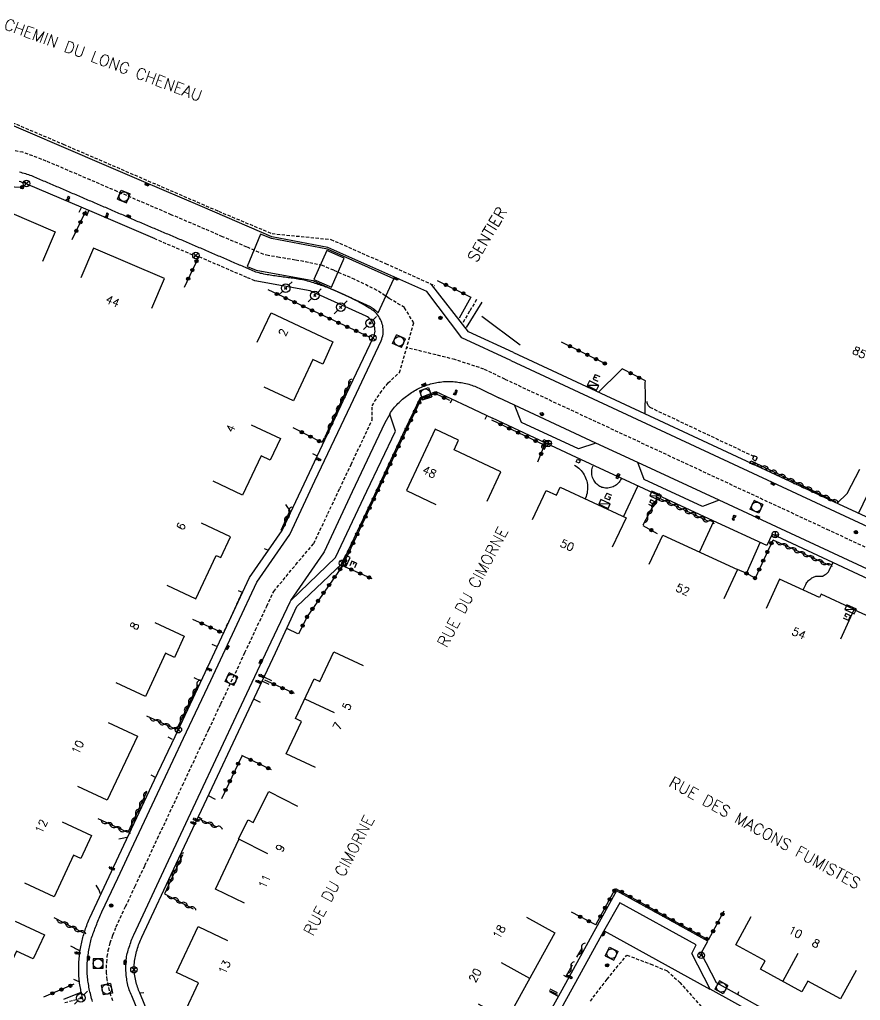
# Model space of a CAD drawing. Header units: millimetres. Extents: x 150015 to 151000, y 151000 to 152000.
# Drawn here: x 150779.8 to 150909.8, y 151450.7 to 151602.4 of the extents above; entities that cross this region are included whole.
import ezdxf
from ezdxf.enums import TextEntityAlignment as Align

# ---------------------------------------------------------------- set-up
doc = ezdxf.new("R2010")
doc.units = ezdxf.units.MM
doc.linetypes.add('DASHED', pattern=[0.75, 0.5, -0.25])
doc.layers.get('0').update_dxf_attribs({"linetype": 'CONTINUOUS'})
for name, color, linetype in [('W0001', 6, 'DASHED'), ('W0006', 2, 'CONTINUOUS'), ('W0008', 7, 'CONTINUOUS'), ('W0014', 7, 'CONTINUOUS'), ('W0016', 2, 'CONTINUOUS'), ('W0017', 7, 'CONTINUOUS'), ('W0020', 2, 'CONTINUOUS'), ('W0060', 7, 'DASHED'), ('W0061', 7, 'CONTINUOUS'), ('W0100', 7, 'CONTINUOUS'), ('W0101', 7, 'CONTINUOUS'), ('W0112', 1, 'DASHED'), ('W0113', 2, 'DASHED'), ('W0310', 3, 'CONTINUOUS'), ('W0312', 3, 'CONTINUOUS'), ('W0322', 7, 'CONTINUOUS'), ('W0400', 7, 'CONTINUOUS'), ('W0420', 7, 'CONTINUOUS'), ('W0425', 7, 'CONTINUOUS'), ('W0430', 7, 'CONTINUOUS'), ('W0432', 7, 'CONTINUOUS'), ('W0438', 7, 'CONTINUOUS'), ('W0469', 7, 'CONTINUOUS'), ('W0473', 7, 'CONTINUOUS'), ('W0856', 7, 'CONTINUOUS'), ('W0989', 7, 'CONTINUOUS'), ('W0991', 7, 'CONTINUOUS'), ('W1102', 7, 'CONTINUOUS'), ('W1336', 3, 'CONTINUOUS'), ('W1338', 7, 'CONTINUOUS')]:
    doc.layers.add(name, color=color, linetype=linetype)
doc.styles.get("Standard").update_dxf_attribs({"font": 'romans.shx', "width": 0.85})

# ---------------------------------------------------------------- blocks, each defined once
blk = doc.blocks.new('T856')
for p, q in [((-0.125, 0), (0.125, 0)), ((0, 0.125), (0, -0.125))]:
    blk.add_line(p, q)
blk.add_ellipse((0, 0), major_axis=(-0.177, 0.177), ratio=1, start_param=3.9269908, end_param=10.2101761)
blk = doc.blocks.new('T432')
at = {"flags": 128}
for points in [[(-0.4, 2.1), (-0.4, 1.3)], [(-0.39, 2.1), (0.41, 2.1)], [(0, 1.7), (0.4, 1.7)], [(0.4, 1.3), (0.4, 1.7)], [(0.8, 0.8), (-0.8, 0.8)], [(-0.8, 0.8), (-0.8, 0)], [(0.8, 0.8), (-0.8, 0)], [(-0.8, 0), (0.8, 0)], [(-0.4, 1.3), (0.4, 1.3)], [(0.8, 0), (0.8, 0.8)]]:
    blk.add_lwpolyline(points, dxfattribs=at)
blk = doc.blocks.new('T469')
at = {"color": 0, "linetype": 'Continuous', "flags": 128}
for points in [[(-0.35, 0.35), (0.35, -0.35)], [(-0.35, -0.35), (0.35, 0.35)]]:
    blk.add_lwpolyline(points, dxfattribs=at)
at = {"color": 0, "linetype": 'Continuous'}
blk.add_circle((0, 0), 0.5, dxfattribs=at)
blk = doc.blocks.new('T425')
for p, q in [((-0.15, 0.6), (0.15, 0.6)), ((-0.15, 0.6), (-0.15, 0.3)), ((-0.15, 0.3), (0.15, 0.3)), ((-0.15, 0.15), (0.15, 0.15)), ((-0.15, -0.15), (-0.15, 0.15)), ((0, 0.45), (0.15, 0.45)), ((0.15, 0.45), (0.15, 0.3)), ((0.15, 0.15), (0.15, -0.15)), ((0.15, -0.15), (-0.15, -0.15))]:
    blk.add_line(p, q)
blk.add_ellipse((0, 0), major_axis=(-0.106, 0.106), ratio=1, start_param=3.926991, end_param=10.210176)
blk = doc.blocks.new('T420')
for p, q in [((0.75, 0.75), (-0.75, 0.75)), ((-0.75, 0.75), (-0.75, -0.75)), ((0.75, 0.75), (0.75, -0.75)), ((0.75, -0.75), (-0.75, -0.75))]:
    blk.add_line(p, q)
blk.add_ellipse((0, 0), major_axis=(-0.53, 0.53), ratio=1, start_param=3.926991, end_param=10.210176)
blk = doc.blocks.new('T400')
for p, q in [((-0.15, 0.3), (0.15, 0.3)), ((-0.15, -0.25), (-0.15, 0.3)), ((-0.15, 0.15), (0.15, 0.15)), ((-0.15, 0), (0.15, 0)), ((0.15, 0.3), (0.15, -0.25)), ((-0.15, -0.15), (0.15, -0.15)), ((-0.15, -0.25), (-0.15, -0.3)), ((-0.15, -0.3), (0.15, -0.3)), ((0.15, -0.3), (0.15, -0.25))]:
    blk.add_line(p, q)
blk = doc.blocks.new('T438')
for p, q in [((-0.4, 0.2), (0.4, 0.2)), ((-0.4, -0.2), (-0.4, 0.2)), ((0.15, 1.1), (-0.3, 1.1)), ((-0.3, 1.1), (-0.3, 0.5)), ((-0.3, 0.5), (0.15, 0.5)), ((0.3, 0.65), (0.3, 0.95)), ((0.4, 0.2), (0.4, -0.2))]:
    blk.add_line(p, q)
at = {"flags": 128}
for points in [[(-0.4, -0.2), (0.4, 0.2)], [(0.4, -0.2), (-0.4, -0.2)]]:
    blk.add_lwpolyline(points, dxfattribs=at)
for centre, major_axis, start_param, end_param in [((0.15, 0.95), (0.106, -0.106), 0.785398, 2.356194), ((0.15, 0.65), (0.106, 0.106), 3.926991, 5.497787)]:
    blk.add_ellipse(centre, major_axis=major_axis, ratio=1, start_param=start_param, end_param=end_param)
blk = doc.blocks.new('T430')
at = {"flags": 128}
for points in [[(-0.4, 2.1), (0.4, 2.1)], [(-0.4, 2.1), (-0.4, 1.3)], [(-0.4, 1.7), (0, 1.7)], [(0.8, 0.8), (-0.8, 0.8)], [(-0.8, 0.8), (-0.8, 0)], [(0.8, 0.8), (-0.8, 0)], [(-0.8, 0), (0.8, 0)], [(-0.4, 1.3), (0.4, 1.3)], [(0.8, 0), (0.8, 0.8)]]:
    blk.add_lwpolyline(points, dxfattribs=at)
blk = doc.blocks.new('t310o')
at = {"color": 0, "linetype": 'Continuous'}
for centre, start, end in [((-0.5, 0.38), 216.8699, 323.1304), ((0.5, -0.37), 36.8699, 143.1303)]:
    blk.add_arc(centre, 0.625, start, end, dxfattribs=at)
blk = doc.blocks.new('t322o')
at = {"color": 0, "linetype": 'Continuous'}
for radius in [0.25, 0.15]:
    blk.add_circle((0, 0), radius, dxfattribs=at)
blk = doc.blocks.new('T473')
for p, q in [((-0.166667, 0.166667), (0.166667, -0.166667)), ((-0.166667, -0.166667), (0.166667, 0.166667)), ((0.500001, 0.500001), (1.000002, 1.000002)), ((-1.000002, -1.000002), (-0.500001, -0.500001))]:
    blk.add_line(p, q)
blk.add_ellipse((0, 0), major_axis=(0.471405, 0.471405), ratio=1, start_param=5.4977871438, end_param=11.780972451)

msp = doc.modelspace()

# ---------------------------------------------------------------- linework, layer by layer
at = {"layer": 'W0001'}
for points in [[(150794.19, 151450.65), (150793.88, 151451.46), (150793.66, 151452.22), (150793.49, 151452.96), (150793.33, 151453.88), (150793.23, 151454.91), (150793.21, 151455.7), (150793.24, 151456.58), (150793.32, 151457.47), (150793.49, 151458.42), (150793.79, 151459.59), (150794.21, 151460.8), (150794.71, 151462.07), (150795.33, 151463.43), (150796.17, 151465.24), (150797.63, 151468.35), (150799.15, 151471.58), (150801.1, 151475.73), (150803.01, 151479.81), (150804.99, 151484.02), (150806.92, 151488.14), (150809.05, 151492.66), (150810.9, 151496.58), (150812.81, 151500.65), (150814.61, 151504.49), (150816.25, 151508), (150817.98, 151511.68), (150819.07, 151513.97), (150822.47, 151518.1), (150825.25, 151521.36), (150827.43, 151525.99), (150829.26, 151529.86), (150831.02, 151533.58), (150832.92, 151537.61), (150834.28, 151540.48), (150834.26, 151542.68), (150835.52, 151544.65), (150836.73, 151546.2), (150838.51, 151547.83), (150840.72, 151555.49), (150839.29, 151557.87), (150836.92, 151559.28), (150835.03, 151560.53), (150831.62, 151562.2), (150828.34, 151563.63), (150826.58, 151564.35), (150824.44, 151564.85), (150822.39, 151565.22), (150819.94, 151565.61), (150818.22, 151565.92), (150817.51, 151566.1), (150814.91, 151567.22), (150811.16, 151568.83), (150807.03, 151570.61), (150803.23, 151572.23), (150799.09, 151574), (150794.88, 151575.81), (150790.72, 151577.6), (150787.27, 151579.08), (150783.9, 151580.53), (150780.29, 151581.88), (150775.79, 151582.71)], [(150854.81, 151546.79), (150851.57, 151548.35), (150847.07, 151549.83), (150839.62, 151551.66)], [(150854.81, 151546.79), (150904.58, 151523.59), (150925.46, 151513.89), (150940.18, 151507.04), (150950.94, 151502.05)], [(150868.02, 151450.59), (150870.59, 151453.96), (150873.65, 151457.7), (150877.34, 151456.32), (150879.88, 151455.27), (150881.83, 151453.49), (150885.11, 151449.8)]]:
    msp.add_lwpolyline(points, dxfattribs=at)
at = {"layer": 'W0006'}
for points in [[(150868.85, 151536.91), (150866.17, 151536), (150866.17, 151536), (150857.36, 151540.09), (150856.28, 151542.8)], [(150837, 151541.37), (150836.25, 151540.05), (150831.21, 151529.38), (150826.86, 151520.09), (150826.77, 151519.92), (150821.68, 151512.55)], [(150887.93, 151528.07), (150885.33, 151527.09), (150876.32, 151531.26), (150875.38, 151533.9)], [(150870.13, 151461.45), (150886.51, 151452.46)]]:
    msp.add_lwpolyline(points, dxfattribs=at)
at = {"layer": 'W0008'}
for points in [[(150855.74, 151549.66), (150848.17, 151553.21), (150842.75, 151560.36), (150827.45, 151567.16), (150818.77, 151568.82), (150808.04, 151573.43), (150798.63, 151577.47), (150792.87, 151579.94), (150774.79, 151587.7), (150764.57, 151592.02), (150764.57, 151592.02)], [(150791.06, 151450.51), (150790.98, 151450.75), (150790.91, 151451), (150790.84, 151451.25), (150790.77, 151451.51), (150790.71, 151451.75), (150790.65, 151452), (150790.6, 151452.25), (150790.55, 151452.5), (150790.5, 151452.75), (150790.45, 151453), (150790.41, 151453.25), (150790.37, 151453.5), (150790.33, 151453.75), (150790.3, 151454), (150790.27, 151454.25), (150790.25, 151454.5), (150790.23, 151454.76), (150790.22, 151455.01), (150790.21, 151455.27), (150790.21, 151455.52), (150790.21, 151455.77), (150790.22, 151456.01), (150790.23, 151456.26), (150790.24, 151456.51), (150790.26, 151456.75), (150790.28, 151457), (150790.3, 151457.24), (150790.33, 151457.49), (150790.36, 151457.73), (150790.4, 151457.98), (150790.43, 151458.22), (150790.47, 151458.47), (150790.52, 151458.71), (150790.56, 151458.95), (150790.61, 151459.19), (150790.66, 151459.44), (150790.72, 151459.68), (150790.78, 151459.92), (150790.84, 151460.16), (150790.91, 151460.39), (150790.99, 151460.63), (150791.07, 151460.86), (150791.15, 151461.09), (150791.24, 151461.32), (150791.33, 151461.55), (150791.42, 151461.78), (150791.51, 151462.01), (150791.6, 151462.24), (150791.69, 151462.47), (150791.78, 151462.71), (150791.88, 151462.95), (150791.98, 151463.2), (150792.08, 151463.44), (150792.18, 151463.68), (150792.28, 151463.92), (150792.39, 151464.15), (150792.49, 151464.39), (150794.94, 151469.63), (150797.42, 151474.92), (150801.9, 151484.43), (150805.11, 151491.24), (150809.33, 151500.2), (150813.39, 151508.88), (150816.43, 151515.37), (150821.54, 151522.79), (150825.44, 151531.06), (150830.96, 151542.78), (150835.66, 151552.71), (150835.76, 151552.96), (150835.85, 151553.22), (150835.91, 151553.47), (150835.96, 151553.74), (150835.99, 151554), (150836, 151554.27), (150835.98, 151554.53), (150835.95, 151554.81), (150835.91, 151555.07), (150835.84, 151555.32), (150835.76, 151555.57), (150835.66, 151555.81), (150835.55, 151556.04), (150835.42, 151556.27), (150835.29, 151556.49), (150835.14, 151556.71), (150834.98, 151556.92), (150834.81, 151557.1), (150834.64, 151557.26), (150834.45, 151557.41), (150834.25, 151557.54), (150834.05, 151557.67), (150833.84, 151557.79), (150833.63, 151557.92), (150833.41, 151558.05), (150833.19, 151558.17), (150832.98, 151558.3), (150832.76, 151558.42), (150832.54, 151558.54), (150832.32, 151558.66), (150832.1, 151558.78), (150831.88, 151558.89), (150831.66, 151559.01), (150831.44, 151559.13), (150831.22, 151559.24), (150831, 151559.35), (150830.78, 151559.46), (150830.55, 151559.57), (150830.33, 151559.68), (150830.1, 151559.78), (150829.88, 151559.89), (150829.65, 151559.99), (150829.42, 151560.09), (150829.2, 151560.19), (150828.97, 151560.29), (150828.74, 151560.39), (150828.51, 151560.49), (150828.28, 151560.58), (150828.05, 151560.68), (150827.82, 151560.77), (150827.59, 151560.86), (150827.36, 151560.95), (150827.12, 151561.04), (150826.89, 151561.12), (150826.66, 151561.21), (150826.42, 151561.29), (150826.19, 151561.37), (150825.95, 151561.45), (150825.71, 151561.53), (150825.47, 151561.61), (150825.24, 151561.69), (150825, 151561.76), (150824.75, 151561.84), (150824.51, 151561.91), (150824.27, 151561.97), (150824.02, 151562.03), (150823.77, 151562.09), (150823.53, 151562.14), (150823.28, 151562.19), (150823.03, 151562.23), (150822.78, 151562.28), (150822.53, 151562.32), (150822.28, 151562.36), (150822.03, 151562.39), (150821.78, 151562.43), (150821.53, 151562.46), (150821.28, 151562.49), (150821.03, 151562.53), (150820.78, 151562.56), (150820.53, 151562.59), (150820.28, 151562.62), (150820.03, 151562.65), (150819.78, 151562.68), (150819.53, 151562.72), (150819.27, 151562.75), (150819.02, 151562.79), (150818.78, 151562.83), (150818.53, 151562.87), (150818.28, 151562.91), (150818.03, 151562.95), (150817.78, 151563), (150817.53, 151563.05), (150817.29, 151563.11), (150817.04, 151563.16), (150816.79, 151563.23), (150816.55, 151563.29), (150816.31, 151563.36), (150816.07, 151563.44), (150815.83, 151563.54), (150815.61, 151563.64), (150815.38, 151563.75), (150815.15, 151563.86), (150814.92, 151563.96), (150814.69, 151564.06), (150814.46, 151564.16), (150814.23, 151564.26), (150814, 151564.35), (150813.77, 151564.45), (150813.54, 151564.55), (150813.31, 151564.65), (150813.07, 151564.75), (150812.84, 151564.85), (150812.61, 151564.95), (150812.38, 151565.05), (150812.15, 151565.15), (150811.92, 151565.25), (150811.69, 151565.35), (150811.46, 151565.45), (150811.23, 151565.55), (150811, 151565.65), (150810.77, 151565.74), (150810.54, 151565.84), (150810.31, 151565.94), (150810.08, 151566.04), (150809.84, 151566.14), (150809.61, 151566.24), (150809.38, 151566.34), (150809.15, 151566.44), (150808.92, 151566.54), (150808.69, 151566.64), (150808.46, 151566.74), (150808.23, 151566.84), (150808, 151566.94), (150807.77, 151567.03), (150807.54, 151567.13), (150807.31, 151567.23), (150807.08, 151567.33), (150806.84, 151567.43), (150806.61, 151567.53), (150806.38, 151567.63), (150806.15, 151567.73), (150805.92, 151567.82), (150805.69, 151567.92), (150805.46, 151568.02), (150805.23, 151568.12), (150805, 151568.22), (150804.77, 151568.32), (150804.54, 151568.41), (150804.31, 151568.51), (150804.08, 151568.61), (150803.85, 151568.71), (150803.62, 151568.8), (150803.39, 151568.9), (150803.16, 151569), (150802.93, 151569.1), (150802.7, 151569.2), (150802.47, 151569.29), (150802.24, 151569.39), (150802.01, 151569.49), (150801.78, 151569.59), (150801.55, 151569.68), (150801.32, 151569.78), (150801.09, 151569.88), (150800.86, 151569.98), (150800.63, 151570.08), (150800.4, 151570.17), (150800.17, 151570.27), (150799.94, 151570.37), (150799.71, 151570.47), (150799.48, 151570.57), (150799.25, 151570.66), (150799.02, 151570.76), (150798.79, 151570.86), (150798.56, 151570.96), (150798.33, 151571.06), (150798.1, 151571.15), (150797.87, 151571.25), (150797.64, 151571.35), (150797.41, 151571.45), (150797.18, 151571.55), (150796.95, 151571.65), (150796.72, 151571.74), (150796.49, 151571.84), (150796.26, 151571.94), (150796.04, 151572.04), (150795.81, 151572.14), (150795.58, 151572.24), (150795.35, 151572.33), (150795.12, 151572.43), (150794.9, 151572.53), (150794.67, 151572.63), (150794.44, 151572.73), (150794.21, 151572.83), (150793.99, 151572.93), (150793.76, 151573.02), (150793.53, 151573.12), (150793.3, 151573.22), (150793.08, 151573.32), (150792.85, 151573.42), (150792.62, 151573.52), (150792.39, 151573.62), (150792.16, 151573.72), (150791.94, 151573.81), (150791.71, 151573.91), (150791.48, 151574.01), (150791.25, 151574.11), (150791.02, 151574.21), (150790.79, 151574.31), (150790.57, 151574.4), (150790.34, 151574.5), (150790.11, 151574.6), (150789.88, 151574.7), (150789.65, 151574.8), (150789.42, 151574.9), (150789.19, 151574.99), (150788.97, 151575.09), (150788.74, 151575.19), (150788.51, 151575.29), (150788.28, 151575.39), (150788.05, 151575.48), (150787.82, 151575.58), (150787.59, 151575.68), (150787.37, 151575.78), (150787.14, 151575.88), (150786.91, 151575.98), (150786.68, 151576.07), (150786.45, 151576.17), (150786.22, 151576.27), (150785.99, 151576.37), (150785.76, 151576.47), (150785.54, 151576.56), (150785.31, 151576.66), (150785.08, 151576.76), (150784.85, 151576.86), (150784.62, 151576.96), (150784.39, 151577.05), (150784.16, 151577.15), (150783.93, 151577.25), (150783.71, 151577.35), (150783.48, 151577.44), (150783.25, 151577.54), (150783.02, 151577.64), (150782.79, 151577.74), (150782.56, 151577.84), (150782.33, 151577.93), (150782.1, 151578.03), (150781.88, 151578.13), (150781.65, 151578.23), (150781.41, 151578.31), (150781.18, 151578.4), (150780.95, 151578.47), (150780.71, 151578.55), (150780.48, 151578.62), (150780.24, 151578.68), (150780, 151578.74), (150779.76, 151578.8)], [(150855.74, 151549.66), (150905.86, 151526.32), (150926.74, 151516.63), (150941.45, 151509.77), (150952.2, 151504.78)], [(150799.2, 151446.37), (150797.12, 151451.4), (150797.01, 151451.63), (150796.91, 151451.86), (150796.81, 151452.1), (150796.73, 151452.33), (150796.65, 151452.57), (150796.58, 151452.81), (150796.51, 151453.06), (150796.46, 151453.31), (150796.41, 151453.55), (150796.37, 151453.8), (150796.33, 151454.04), (150796.3, 151454.28), (150796.27, 151454.53), (150796.25, 151454.77), (150796.23, 151455.01), (150796.22, 151455.26), (150796.21, 151455.5), (150796.21, 151455.75), (150796.21, 151455.99), (150796.21, 151456.24), (150796.22, 151456.48), (150796.24, 151456.73), (150796.26, 151456.97), (150796.28, 151457.22), (150796.32, 151457.47), (150796.36, 151457.72), (150796.42, 151457.96), (150796.49, 151458.21), (150796.56, 151458.45), (150796.63, 151458.7), (150796.71, 151458.94), (150796.79, 151459.18), (150796.87, 151459.42), (150796.95, 151459.67), (150797.03, 151459.91), (150797.12, 151460.15), (150797.21, 151460.39), (150797.31, 151460.63), (150797.41, 151460.86), (150802.45, 151471.58), (150807.39, 151482.14), (150813.67, 151495.53), (150818.2, 151505.2), (150821.59, 151512.35), (150821.69, 151512.54), (150828.63, 151519.21), (150833.46, 151529.49), (150837.87, 151538.76), (150837.01, 151541.4), (150837.14, 151541.62), (150837.28, 151541.83), (150837.43, 151542.04), (150837.58, 151542.25), (150837.74, 151542.44), (150837.9, 151542.64), (150838.08, 151542.82), (150838.25, 151543.01), (150838.44, 151543.18), (150838.62, 151543.35), (150838.8, 151543.52), (150838.99, 151543.68), (150839.18, 151543.84), (150839.37, 151543.99), (150839.57, 151544.15), (150839.76, 151544.29), (150839.96, 151544.44), (150840.16, 151544.58), (150840.37, 151544.72), (150840.58, 151544.85), (150840.79, 151544.97), (150841, 151545.1), (150841.22, 151545.22), (150841.44, 151545.33), (150841.67, 151545.44), (150841.9, 151545.54), (150842.13, 151545.64), (150842.37, 151545.73), (150842.6, 151545.82), (150842.84, 151545.9), (150843.08, 151545.98), (150843.32, 151546.05), (150843.56, 151546.11), (150843.81, 151546.17), (150844.05, 151546.23), (150844.3, 151546.27), (150844.55, 151546.32), (150844.8, 151546.35), (150845.05, 151546.38), (150845.3, 151546.41), (150845.56, 151546.43), (150845.81, 151546.44), (150846.06, 151546.44), (150846.3, 151546.44), (150846.55, 151546.43), (150846.8, 151546.42), (150847.05, 151546.4), (150847.3, 151546.37), (150847.54, 151546.34), (150847.79, 151546.3), (150848.03, 151546.26), (150848.28, 151546.22), (150848.52, 151546.17), (150848.77, 151546.12), (150849, 151546.06), (150849.24, 151546), (150849.47, 151545.93), (150849.7, 151545.86), (150849.92, 151545.78), (150850.15, 151545.7), (150850.37, 151545.6), (150850.59, 151545.51), (150850.81, 151545.4), (150851.02, 151545.29), (150853.88, 151543.92)], [(150948.64, 151499.79), (150918.75, 151513.72), (150911.55, 151517.07), (150887.93, 151528.07), (150875.38, 151533.9), (150868.85, 151536.91), (150853.88, 151543.92)], [(150898.46, 151445.85), (150886.54, 151452.43), (150883.69, 151457.95), (150884.37, 151459.31), (150872.56, 151465.81), (150870.06, 151461.34), (150864.56, 151451.41), (150858.89, 151441.13)]]:
    msp.add_lwpolyline(points, dxfattribs=at)
at = {"layer": 'W0014'}
for points in [[(150800.71, 151568.49), (150790.98, 151572.67), (150781.17, 151576.86), (150780.92, 151576.96), (150780.68, 151577.06), (150780.44, 151577.14), (150780.19, 151577.23), (150779.94, 151577.3), (150779.69, 151577.37)], [(150789.63, 151450.66), (150789.56, 151450.89), (150789.49, 151451.13), (150789.43, 151451.37), (150789.37, 151451.61), (150789.32, 151451.85), (150789.26, 151452.11), (150789.22, 151452.36), (150789.17, 151452.62), (150789.13, 151452.87), (150789.09, 151453.13), (150789.05, 151453.38), (150789.02, 151453.64), (150789, 151453.9), (150788.97, 151454.15), (150788.95, 151454.41), (150788.94, 151454.67), (150788.92, 151454.93), (150788.91, 151455.18), (150788.91, 151455.44), (150788.91, 151455.7), (150788.91, 151455.96), (150788.91, 151456.21), (150788.92, 151456.46), (150788.94, 151456.72), (150788.96, 151456.97), (150788.98, 151457.22), (150789.01, 151457.47), (150789.04, 151457.73), (150789.07, 151457.98), (150789.1, 151458.23), (150789.14, 151458.48), (150789.18, 151458.73), (150789.23, 151458.98), (150789.27, 151459.23), (150789.32, 151459.47), (150789.37, 151459.7), (150789.43, 151459.94), (150789.48, 151460.17), (150789.55, 151460.41), (150789.61, 151460.64), (150789.68, 151460.87), (150789.75, 151461.11), (150789.82, 151461.34), (150789.9, 151461.57), (150789.98, 151461.8), (150790.06, 151462.04), (150790.15, 151462.29), (150790.24, 151462.53), (150790.34, 151462.77), (150790.44, 151463.01), (150790.54, 151463.25), (150790.65, 151463.48), (150794.35, 151471.43), (150796.3, 151475.61), (150800.64, 151484.84), (150803.8, 151491.54), (150808.09, 151500.66), (150812.16, 151509.34), (150815.33, 151516.1), (150820.39, 151523.4), (150824.19, 151531.49), (150829.82, 151543.42), (150834.47, 151553.28), (150834.57, 151553.5), (150834.65, 151553.73), (150834.7, 151553.96), (150834.72, 151554.2), (150834.71, 151554.44), (150834.68, 151554.71), (150834.61, 151554.97), (150834.52, 151555.23), (150834.4, 151555.47), (150834.26, 151555.7), (150834.11, 151555.91), (150833.94, 151556.1), (150833.76, 151556.27), (150833.57, 151556.42), (150833.35, 151556.56), (150824.7, 151560.45), (150816.15, 151562)], [(150856.14, 151550.9), (150849.2, 151554.1), (150843.44, 151561.45)], [(150856.14, 151550.9), (150906.4, 151527.5), (150927.28, 151517.81), (150942, 151510.95), (150952.89, 151505.9)], [(150800.48, 151446.68), (150798.36, 151451.85), (150798.27, 151452.08), (150798.18, 151452.3), (150798.1, 151452.53), (150798.02, 151452.77), (150797.94, 151453), (150797.87, 151453.23), (150797.81, 151453.47), (150797.75, 151453.71), (150797.68, 151453.97), (150797.63, 151454.23), (150797.58, 151454.49), (150797.53, 151454.75), (150797.5, 151455.02), (150797.48, 151455.28), (150797.48, 151455.53), (150797.48, 151455.78), (150797.49, 151456.03), (150797.5, 151456.27), (150797.53, 151456.52), (150797.56, 151456.77), (150797.59, 151457.01), (150797.63, 151457.26), (150797.68, 151457.51), (150797.74, 151457.77), (150797.8, 151458.03), (150797.87, 151458.28), (150797.94, 151458.53), (150798.02, 151458.78), (150798.1, 151459.03), (150798.18, 151459.28), (150798.27, 151459.52), (150798.36, 151459.77), (150798.46, 151460.01), (150798.57, 151460.24), (150798.69, 151460.46), (150803.98, 151471.8), (150808.32, 151481.01), (150814.83, 151494.93), (150819.32, 151504.46), (150822.65, 151511.62), (150829.64, 151518.26), (150834.31, 151528.19), (150839.03, 151538.22), (150841.73, 151543.95), (150844.1, 151544.89), (150848.99, 151542.59), (150852.86, 151540.74)], [(150948.08, 151498.6), (150918.19, 151512.53), (150911, 151515.88), (150896.11, 151522.8), (150896.11, 151522.8), (150895.31, 151521.04), (150887.02, 151524.87), (150872.77, 151531.47), (150871.62, 151532), (150865.08, 151535.01), (150852.86, 151540.74)], [(150899, 151447.04), (150887.51, 151453.42), (150885.17, 151457.98), (150886.19, 151459.88), (150880.49, 151463.02), (150872.06, 151467.63), (150868.55, 151461.3), (150863.58, 151452.3), (150857.67, 151441.62)]]:
    msp.add_lwpolyline(points, dxfattribs=at)
at = {"layer": 'W0016'}
msp.add_lwpolyline([(150833.95, 151558.04), (150834.58, 151557.64), (150835.22, 151557.03), (150837.65, 151562.32), (150827.35, 151566.89), (150818.73, 151568.56), (150817.03, 151569.24), (150814.94, 151564.22), (150816.37, 151563.67), (150825.09, 151562.05), (150833.95, 151558.04)], dxfattribs=at)
at = {"layer": 'W0017'}
for points in [[(150789.3, 151573.29), (150788.95, 151572.59)], [(150790.42, 151572.85), (150790.09, 151572.01)], [(150872.91, 151548.41), (150871.17, 151546.63), (150870.66, 151546.17), (150869.34, 151544.84)], [(150876.5, 151541.51), (150876.52, 151544.76), (150876.52, 151545.08), (150876.5, 151545.4), (150876.48, 151545.65), (150876.48, 151545.91), (150876.5, 151546.21), (150876.52, 151546.51)], [(150846.38, 151543.12), (150846.64, 151543.7)], [(150851.73, 151540.62), (150852.01, 151541.14)], [(150825.73, 151534.92), (150825.11, 151535.22)], [(150865.58, 151533.49), (150865.8, 151533.35), (150866.02, 151533.2), (150866.22, 151533.03), (150866.41, 151532.85), (150866.59, 151532.65), (150866.76, 151532.45), (150866.91, 151532.24), (150867.05, 151532.01), (150867.17, 151531.78), (150867.28, 151531.54), (150867.38, 151531.29), (150867.45, 151531.04), (150867.51, 151530.77), (150867.55, 151530.51), (150867.58, 151530.24), (150867.58, 151529.97), (150867.57, 151529.7), (150867.54, 151529.43), (150867.5, 151529.17), (150867.43, 151528.91), (150867.35, 151528.65), (150867.2, 151528.29)], [(150872.77, 151531.4), (150872.68, 151531.21), (150872.57, 151531.03), (150872.45, 151530.86), (150872.32, 151530.7), (150872.18, 151530.56), (150872.04, 151530.44), (150871.88, 151530.33), (150871.72, 151530.24), (150871.53, 151530.15), (150871.33, 151530.08), (150871.13, 151530.02), (150870.93, 151529.98), (150870.72, 151529.95), (150870.52, 151529.94), (150870.34, 151529.95), (150870.16, 151529.97), (150869.98, 151530.01), (150869.8, 151530.06), (150869.64, 151530.13), (150869.47, 151530.21), (150869.31, 151530.31), (150869.15, 151530.43), (150869.01, 151530.56), (150868.87, 151530.7), (150868.75, 151530.85), (150868.64, 151531.01), (150868.53, 151531.19), (150868.44, 151531.38), (150868.37, 151531.57), (150868.31, 151531.77), (150868.26, 151531.98), (150868.23, 151532.19), (150868.22, 151532.38), (150868.23, 151532.58), (150868.26, 151532.77), (150868.31, 151532.99), (150868.37, 151533.2), (150868.45, 151533.4)], [(150906.18, 151527.6), (150907.72, 151529.12), (150909.67, 151532.85)], [(150912.71, 151532.83), (150909.47, 151526.08)], [(150873.16, 151525.52), (150875.33, 151530.22)], [(150820.86, 151527.39), (150821.66, 151526.27)], [(150887.04, 151524.79), (150884.87, 151520.07)], [(150818.17, 151520.35), (150817.66, 151520.57)], [(150892.14, 151516.75), (150894.27, 151521.52)], [(150900.96, 151514.29), (150901.31, 151515.03), (150901.38, 151515.18), (150901.47, 151515.32), (150901.57, 151515.45), (150901.68, 151515.58), (150901.8, 151515.7), (150901.93, 151515.82), (150902.09, 151515.93), (150902.25, 151516.04), (150902.43, 151516.13), (150902.61, 151516.21), (150902.75, 151516.26), (150902.9, 151516.3), (150903.04, 151516.32), (150903.19, 151516.32), (150903.79, 151516.32), (150903.87, 151516.32), (150903.94, 151516.34), (150904.01, 151516.37), (150904.18, 151516.46), (150904.34, 151516.57), (150904.5, 151516.69), (150904.67, 151516.83), (150904.83, 151516.99), (150904.9, 151517.08), (150904.96, 151517.18), (150905.51, 151518.39)], [(150813.58, 151514.08), (150814.17, 151513.82)], [(150821.16, 151508.22), (150822.74, 151507.47)], [(150810.28, 151505.45), (150809.56, 151505.77)], [(150806.72, 151500.64), (150807.77, 151500.13)], [(150817.34, 151500.09), (150818.29, 151499.62)], [(150817.62, 151500.71), (150818.74, 151500.17)], [(150817.03, 151496.8), (150816.01, 151497.27)], [(150803.43, 151491.08), (150802.76, 151491.4)], [(150800.05, 151485.58), (150800.74, 151485.24)], [(150810.07, 151481.8), (150808.98, 151482.35)], [(150807.65, 151478.43), (150807.24, 151478.6)], [(150807.47, 151479.02), (150807.93, 151478.78)], [(150796.34, 151475.91), (150795.64, 151475.72), (150795.11, 151475.65)], [(150792.27, 151467.18), (150792.04, 151467.85), (150791.63, 151468.54)], [(150788.98, 151458.41), (150787.67, 151459.08)], [(150789.04, 151458.4), (150788.32, 151458.75)], [(150788.13, 151454), (150788.94, 151453.64)], [(150864.4, 151454.28), (150863.89, 151454.56)], [(150862.94, 151451.85), (150861.81, 151452.42)], [(150798.42, 151451.89), (150798.98, 151451.9)], [(150862.99, 151451.33), (150861.77, 151452.03)], [(150890.8, 151451.63), (150890.95, 151452.07)]]:
    msp.add_lwpolyline(points, dxfattribs=at)
at = {"layer": 'W0020'}
msp.add_lwpolyline([(150825.28, 151562.2), (150827.97, 151561.01), (150829.95, 151565.51), (150827.27, 151566.7), (150825.28, 151562.2)], dxfattribs=at)
at = {"layer": 'W0060'}
for points in [[(150850.41, 151559.09), (150849.34, 151557.29), (150848.21, 151555.37)], [(150786.76, 151450.37), (150788.08, 151450.73), (150789.5, 151451.11)]]:
    msp.add_lwpolyline(points, dxfattribs=at)
at = {"layer": 'W0061'}
for points in [[(150849.56, 151559.49), (150847.75, 151556.21)], [(150851.26, 151558.69), (150848.8, 151554.76)], [(150789.22, 151451.94), (150786.55, 151450.86)]]:
    msp.add_lwpolyline(points, dxfattribs=at)
at = {"layer": 'W0100'}
for points in [[(150859.05, 151525.06), (150861.16, 151529.59), (150862.79, 151528.85), (150863.37, 151530.07), (150873.53, 151525.34), (150871.41, 151520.82)], [(150877.13, 151518.15), (150879.23, 151522.68), (150890.75, 151517.35), (150888.65, 151512.81)], [(150906.72, 151506.62), (150908.82, 151511.16), (150903.69, 151513.55), (150903.44, 151513.02), (150897.28, 151515.86), (150895.19, 151511.32)], [(150786.34, 151478.33), (150790.87, 151476.23), (150789.22, 151472.65), (150788.1, 151473.17), (150785.11, 151466.71), (150780.58, 151468.81)], [(150779.09, 151462.96), (150783.62, 151460.86), (150781.89, 151457.11), (150779.27, 151458.32), (150776.16, 151451.62), (150771.62, 151453.72)], [(150814.74, 151449.73), (150812.62, 151445.2), (150809.52, 151446.65), (150806.16, 151446.08), (150805.22, 151448.67), (150807.44, 151453.41), (150804.03, 151455.01), (150807.36, 151462.12), (150811.89, 151459.99)]]:
    msp.add_lwpolyline(points, dxfattribs=at)
at = {"layer": 'W0101'}
for points in [[(150775.91, 151563.93), (150771.32, 151565.91), (150774.83, 151574.09), (150785.29, 151569.59), (150783.31, 151565)], [(150800.21, 151557.75), (150802.18, 151562.35), (150791.2, 151567.06), (150789.23, 151562.46)], [(150816.52, 151552.52), (150818.65, 151557.05), (150828.22, 151552.55), (150826.65, 151549.13), (150825.09, 151549.85), (150822.14, 151543.45), (150817.6, 151545.55)], [(150815.56, 151539.74), (150820.09, 151537.62), (150818.51, 151534.26), (150817.1, 151534.92), (150814.25, 151528.86), (150809.72, 151530.99)], [(150852.07, 151527.94), (150854.19, 151532.47), (150846.94, 151535.86), (150847.65, 151537.36), (150844.04, 151539.05), (150839.6, 151529.55), (150844.13, 151527.43)], [(150802.51, 151514.92), (150807.04, 151512.8), (150810.18, 151519.54), (150810.9, 151519.2), (150812.4, 151522.41), (150807.87, 151524.53)], [(150800.69, 151509.14), (150805.22, 151507.03), (150803.7, 151503.76), (150802.33, 151504.4), (150799.23, 151497.7), (150794.69, 151499.81)], [(150825.51, 151486.7), (150820.98, 151488.82), (150823.33, 151493.85), (150822.43, 151494.31), (150825.32, 151500.45), (150826.21, 151500.04), (150828.37, 151504.63), (150832.89, 151502.5)], [(150793.46, 151493.71), (150797.98, 151491.58), (150793.33, 151481.67), (150788.8, 151483.79)], [(150814.56, 151465.75), (150810.04, 151467.89), (150813.66, 151475.57), (150813.62, 151475.67), (150815.11, 151478.63), (150815.88, 151478.24), (150818.28, 151482.99), (150822.74, 151480.74)], [(150858.16, 151463.56), (150862.54, 151461.14), (150855.11, 151447.7), (150850.74, 151450.11)], [(150909.1, 151455.32), (150906.7, 151450.93), (150901.63, 151453.7), (150900.71, 151452.02), (150894.34, 151455.51), (150895.05, 151456.8), (150890.51, 151459.27), (150892.9, 151463.66)]]:
    msp.add_lwpolyline(points, dxfattribs=at)
at = {"layer": 'W0112'}
for points in [[(150816.16, 151562), (150814.9, 151562.52), (150807.32, 151565.8), (150807.26, 151565.69), (150800.76, 151568.45)], [(150893.31, 151534.82), (150877.36, 151542.35), (150877.26, 151542.42), (150877.16, 151542.5), (150877.07, 151542.59), (150877, 151542.69), (150876.94, 151542.79), (150876.89, 151542.89), (150876.85, 151543), (150876.82, 151543.11), (150876.8, 151543.23), (150876.79, 151543.34)], [(150866.03, 151534.42), (150866.45, 151534.22), (150866.26, 151533.81), (150865.84, 151534.01), (150866.03, 151534.42)], [(150886.49, 151524.99), (150886.91, 151524.78)]]:
    msp.add_lwpolyline(points, dxfattribs=at)
at = {"layer": 'W0113'}
for points in [[(150764.86, 151592.23), (150769.63, 151590.32), (150786.53, 151583.13), (150810.52, 151572.77), (150818.81, 151569.3), (150827.88, 151568.41), (150836.36, 151564.67), (150843.9, 151561.27)], [(150814.15, 151513.74), (150811.25, 151507.49)]]:
    msp.add_lwpolyline(points, dxfattribs=at)
at = {"layer": 'W0310'}
for points in [[(150830.95, 151546.48), (150826.93, 151537.73)], [(150893.3, 151533.94), (150905.91, 151527.86)], [(150886.3, 151524.79), (150878.4, 151528.47), (150876.14, 151524.19)], [(150821.52, 151526.3), (150820.16, 151523.38)], [(150905.01, 151517.95), (150896.29, 151521.88)], [(150807.32, 151499.51), (150804.01, 151492.59)], [(150799.38, 151482.9), (150796.48, 151476.66)], [(150804.97, 151473.24), (150802.17, 151467.2)], [(150865.94, 151457.38), (150866.7, 151458.7)], [(150864.29, 151454.47), (150865.25, 151456.19)]]:
    msp.add_lwpolyline(points, dxfattribs=at)
at = {"layer": 'W0312'}
msp.add_lwpolyline([(150851.23, 151556.55), (150857.16, 151552.11)], dxfattribs=at)
at = {"layer": 'W0322'}
for points in [[(150763.71, 151556.92), (150766.77, 151564.29), (150769.85, 151571.89), (150771.82, 151574.82), (150775.43, 151576.69), (150780.18, 151576.48)], [(150844.33, 151562.03), (150849.56, 151559.49)], [(150833.95, 151553.24), (150818.19, 151560.59)], [(150863.52, 151552.55), (150870.52, 151549.09)], [(150876.52, 151546.51), (150872.91, 151548.41)], [(150846.29, 151543.5), (150844.01, 151544.57), (150841.84, 151543.74), (150839.69, 151539.22), (150834.37, 151527.89), (150829.69, 151517.94), (150824.24, 151510.09), (150822.88, 151507.33)], [(150859.9, 151533.98), (150860.94, 151536.57), (150852.76, 151540.45)], [(150826.85, 151537.69), (150826.48, 151536.97)], [(150876.15, 151524.18), (150878.37, 151522.92)], [(150896.23, 151521.9), (150893.49, 151516.01), (150892.1, 151516.78), (150890.79, 151517.36)], [(150914.87, 151508.33), (150908.79, 151511.11)], [(150814.16, 151488.59), (150810.97, 151481.89)], [(150868.84, 151462.39), (150871.91, 151468.01), (150886.27, 151460.07)]]:
    msp.add_lwpolyline(points, dxfattribs=at)
at = {"layer": 'W1102'}
for points in [[(150823.87, 151497.36), (150828.39, 151495.23)], [(150813.62, 151475.67), (150818.09, 151473.42)], [(150897.76, 151453.64), (150900.16, 151458.03)], [(150858.64, 151454.09), (150854.27, 151456.5)]]:
    msp.add_lwpolyline(points, dxfattribs=at)
at = {"layer": 'W1336'}
for points in [[(150804, 151492.59), (150799.44, 151494.65)], [(150796.48, 151476.65), (150791.92, 151478.76)], [(150807.47, 151478.79), (150810.27, 151477.53)], [(150802.17, 151467.2), (150806.61, 151464.87)], [(150789.59, 151461.16), (150785.1, 151463.45)], [(150861.65, 151452.25), (150862.86, 151451.67)]]:
    msp.add_lwpolyline(points, dxfattribs=at)
at = {"layer": 'W1338'}
for points in [[(150787.88, 151568.38), (150790.07, 151572.87)], [(150807.36, 151565.56), (150805.2, 151560.97)], [(150826.51, 151536.99), (150822.06, 151539.26)], [(150834.28, 151515.91), (150829.69, 151517.94)], [(150811.13, 151507.53), (150806.58, 151509.63)], [(150822.26, 151498.16), (150817.69, 151500.23)], [(150818.7, 151486.37), (150814.15, 151488.56)], [(150886.27, 151460.09), (150888.71, 151464.54)], [(150868.84, 151462.39), (150865.12, 151464.33)], [(150788.17, 151453.2), (150783.48, 151451.21)]]:
    msp.add_lwpolyline(points, dxfattribs=at)

# ---------------------------------------------------------------- block references
at = {"layer": 'W0310'}
for p, rotation in [((150830.69, 151545.9), 245.3105033561835), ((150830.06, 151544.54), 245.3105033561835), ((150829.43, 151543.18), 245.3105033561835), ((150828.81, 151541.82), 245.3105033561835), ((150828.18, 151540.45), 245.3105033561835), ((150827.55, 151539.09), 245.3105033561835), ((150894.65, 151533.29), 334.2668748982434), ((150896, 151532.63), 334.2668748982434), ((150897.35, 151531.98), 334.2668748982434), ((150898.7, 151531.33), 334.2668748982434), ((150900.06, 151530.68), 334.2668748982434), ((150901.41, 151530.03), 334.2668748982434), ((150902.76, 151529.38), 334.2668748982434), ((150878.24, 151528.17), 242.1861376060774), ((150879.45, 151527.98), 154.9822919464294), ((150904.11, 151528.73), 334.2668748982434), ((150905.46, 151528.08), 334.2668748982434), ((150821.43, 151526.1), 245.0989670795821), ((150877.54, 151526.85), 242.1861376060774), ((150880.81, 151527.35), 154.9822919464294), ((150882.17, 151526.71), 154.9822919464294), ((150883.53, 151526.08), 154.9822919464294), ((150820.8, 151524.74), 245.0989670795821), ((150876.84, 151525.52), 242.1861376060774), ((150884.89, 151525.45), 154.9822919464294), ((150886.25, 151524.81), 154.9822919464294), ((150897.66, 151521.27), 155.7049681515328), ((150899.03, 151520.65), 155.7049681515328), ((150900.39, 151520.03), 155.7049681515328), ((150901.76, 151519.42), 155.7049681515328), ((150903.13, 151518.8), 155.7049681515328), ((150904.5, 151518.18), 155.7049681515328), ((150807.24, 151499.36), 244.4370463123363), ((150806.6, 151498), 244.4370463123363), ((150805.3, 151495.3), 244.4370463123363), ((150805.95, 151496.65), 244.4370463123363), ((150804.65, 151493.94), 244.4370463123363), ((150799.01, 151482.1), 245.0631933252599), ((150798.38, 151480.74), 245.0631933252599), ((150797.75, 151479.38), 245.0631933252599), ((150797.12, 151478.02), 245.0631933252599), ((150804.7, 151472.64), 245.1253608834625), ((150804.07, 151471.28), 245.1253608834625), ((150803.43, 151469.92), 245.1253608834625), ((150802.8, 151468.56), 245.1253608834625), ((150866.69, 151458.68), 59.92635828889266), ((150865.03, 151455.78), 60.69651329067373)]:
    msp.add_blockref('t310o', p, dxfattribs=dict(at, rotation=rotation))
at = {"layer": 'W0322'}
for p, rotation in [((150780.15, 151576.48), 357.5163697990833), ((150845.68, 151561.37), 334.1741069842361), ((150819.55, 151559.96), 154.9871819030613), ((150847.03, 151560.72), 334.1741069842361), ((150848.38, 151560.07), 334.1741069842361), ((150820.91, 151559.32), 154.9871819030613), ((150822.27, 151558.69), 154.9871819030613), ((150823.63, 151558.06), 154.9871819030613), ((150824.99, 151557.42), 154.9871819030613), ((150826.35, 151556.79), 154.9871819030613), ((150827.71, 151556.15), 154.9871819030613), ((150829.07, 151555.52), 154.9871819030613), ((150830.43, 151554.88), 154.9871819030613), ((150831.79, 151554.25), 154.9871819030613), ((150833.15, 151553.62), 154.9871819030613), ((150864.86, 151551.88), 333.7197406052617), ((150866.21, 151551.22), 333.7197406052617), ((150867.55, 151550.56), 333.7197406052617), ((150868.9, 151549.89), 333.7197406052617), ((150870.24, 151549.23), 333.7197406052617), ((150874.24, 151547.71), 152.2639373865641), ((150875.56, 151547.01), 152.2639373865641), ((150844.04, 151544.56), 154.9196645417095), ((150841.57, 151543.15), 244.5083022825664), ((150842.64, 151544.04), 200.9998743167249), ((150845.4, 151543.92), 154.9196645417095), ((150840.92, 151541.8), 244.5083022825664), ((150840.28, 151540.45), 244.5083022825664), ((150839.63, 151539.09), 244.831901150136), ((150854.12, 151539.81), 154.571627431499), ((150855.47, 151539.17), 154.571627431499), ((150856.83, 151538.52), 154.571627431499), ((150838.99, 151537.73), 244.831901150136), ((150858.18, 151537.88), 154.571627431499), ((150859.54, 151537.23), 154.571627431499), ((150838.35, 151536.38), 244.831901150136), ((150860.89, 151536.59), 154.571627431499), ((150837.72, 151535.02), 244.831901150136), ((150860.4, 151535.23), 68.07260678896236), ((150837.08, 151533.66), 244.831901150136), ((150835.8, 151530.95), 244.831901150136), ((150836.44, 151532.3), 244.831901150136), ((150835.17, 151529.59), 244.831901150136), ((150834.53, 151528.23), 244.831901150136), ((150833.89, 151526.87), 244.7983444010757), ((150833.25, 151525.52), 244.7983444010757), ((150832.61, 151524.16), 244.7983444010757), ((150877.45, 151523.44), 330.3766874871768), ((150831.97, 151522.8), 244.7983444010757), ((150831.33, 151521.44), 244.7983444010757), ((150896.01, 151521.43), 245.0883983888431), ((150830.06, 151518.73), 244.7983444010757), ((150830.7, 151520.09), 244.7983444010757), ((150894.75, 151518.71), 245.0883983888431), ((150895.38, 151520.07), 245.0883983888431), ((150829.33, 151517.42), 235.2695949527276), ((150894.12, 151517.35), 245.0883983888431), ((150828.47, 151516.19), 235.2695949527276), ((150892.16, 151516.74), 151.2110751390374), ((150893.47, 151516.02), 151.2110751390374), ((150827.62, 151514.96), 235.2695949527276), ((150826.76, 151513.73), 235.2695949527276), ((150825.05, 151511.26), 235.2695949527276), ((150825.91, 151512.49), 235.2695949527276), ((150824.21, 151510.02), 243.7165658132243), ((150823.54, 151508.68), 243.7165658132243), ((150813.55, 151487.31), 244.5565431966303), ((150812.9, 151485.96), 244.5565431966303), ((150812.26, 151484.6), 244.5565431966303), ((150811.62, 151483.25), 244.5565431966303), ((150871.72, 151467.66), 61.3781800585117), ((150872.87, 151467.48), 331.079172725736), ((150871, 151466.34), 61.3781800585117), ((150874.19, 151466.75), 331.079172725736), ((150875.5, 151466.03), 331.079172725736), ((150870.28, 151465.03), 61.3781800585117), ((150876.81, 151465.3), 331.079172725736), ((150878.13, 151464.57), 331.079172725736), ((150869.56, 151463.71), 61.3781800585117), ((150879.44, 151463.85), 331.079172725736), ((150880.75, 151463.12), 331.079172725736), ((150882.06, 151462.4), 331.079172725736), ((150883.38, 151461.67), 331.079172725736), ((150884.69, 151460.95), 331.079172725736), ((150886, 151460.22), 331.079172725736)]:
    msp.add_blockref('t322o', p, dxfattribs=dict(at, rotation=rotation))
at = {"layer": 'W0400'}
for p, rotation in [((150799.45, 151576.91), 247.0254295428259), ((150796.65, 151571.99), 65.61547177219043), ((150837.96, 151562.35), 245.6478885612625), ((150842.29, 151545.94), 112.0634917682556), ((150896.25, 151530.62), 245.0323046882368), ((150893.86, 151525.45), 65.02038583120078), ((150811.91, 151505.31), 334.0722657107004), ((150817.07, 151503.07), 154.8106177301118), ((150870.01, 151460.95), 151.0336019925132), ((150790.42, 151457.21), 175.5065740885346), ((150796.07, 151456.57), 179.1461704628459)]:
    msp.add_blockref('T400', p, dxfattribs=dict(at, rotation=rotation))
at = {"layer": 'W0420'}
for p, rotation in [((150795.9, 151575.04), 157.3037517037592), ((150838.44, 151552.66), 245.67203119997), ((150842.54, 151544.53), 109.5777657464367), ((150893.69, 151527.04), 335.005695383146), ((150812.53, 151500.38), 245.1296723111109), ((150871.31, 151457.93), 152.8978959529476), ((150791.9, 151456.39), 359.2022996695686), ((150793.26, 151452.42), 11.50497868911822), ((150888.27, 151452.72), 331.209533724834)]:
    msp.add_blockref('T420', p, dxfattribs=dict(at, rotation=rotation))
at = {"layer": 'W0425'}
for p, rotation in [((150787.16, 151574.47), 336.2565813096914), ((150793.16, 151571.89), 336.4210110760262), ((150847.07, 151544.51), 334.5156476137404), ((150825.76, 151534.48), 245.2100831154158), ((150872.36, 151531.99), 155.1556608954427), ((150890.3, 151525.56), 155.7), ((150808.85, 151501.97), 245.5249961736234), ((150817.35, 151500.82), 63.74681441464305), ((150816.89, 151499.91), 64.87158208880676), ((150806.84, 151478.05), 64.76147517651412), ((150807.21, 151478.57), 64.14253203638394), ((150794.24, 151471.03), 64.8776373561036), ((150788.96, 151458), 81.96821590099177), ((150865.01, 151454.24), 60.56288907022885)]:
    msp.add_blockref('T425', p, dxfattribs=dict(at, rotation=rotation))
at = {"layer": 'W0430'}
for p, rotation in [((150868.25, 151545.45), 335.005695383146), ((150829.81, 151518.85), 244.6518369126493)]:
    msp.add_blockref('T430', p, dxfattribs=dict(at, rotation=rotation))
at = {"layer": 'W0432'}
for p, rotation in [((150870.04, 151527.11), 335.005695383146), ((150878.27, 151529.13), 155.7), ((150908.41, 151511.55), 155.7)]:
    msp.add_blockref('T432', p, dxfattribs=dict(at, rotation=rotation))
at = {"layer": 'W0438'}
for p, rotation in [((150861.13, 151537.1), 155.7), ((150893.12, 151533.83), 335.005695383146)]:
    msp.add_blockref('T438', p, dxfattribs=dict(at, rotation=rotation))
at = {"layer": 'W0469'}
for p in [(150780.83, 151577.06), (150807.03, 151565.93), (150834.39, 151553.19), (150829.69, 151518.32), (150804.32, 151492.57), (150885.14, 151457.68), (150797.45, 151455.45)]:
    msp.add_blockref('T469', p, dxfattribs=at)
at = {"layer": 'W0469', "rotation": 40.89539327102499}
for p in [(150861.49, 151536.86), (150896.6, 151522.75)]:
    msp.add_blockref('T469', p, dxfattribs=at)
at = {"layer": 'W0473'}
for p in [(150820.91, 151560.87), (150825.41, 151559.75), (150829.42, 151557.91), (150833.96, 151555.47), (150789.25, 151451.11)]:
    msp.add_blockref('T473', p, dxfattribs=at)
at = {"layer": 'W0856'}
for p in [(150844.84, 151556.27), (150793.94, 151465.37), (150870.6, 151456.13)]:
    msp.add_blockref('T856', p, dxfattribs=at)
at = {"layer": 'W0856', "rotation": 40.89539327102499}
for p in [(150860.53, 151541.39), (150909.07, 151523.11)]:
    msp.add_blockref('T856', p, dxfattribs=at)
at = {"layer": 'W1336'}
for p, rotation in [((150800.8, 151494.03), 155.7471784049127), ((150802.17, 151493.42), 155.7471784049127), ((150803.54, 151492.8), 155.7471784049127), ((150793.28, 151478.13), 155.2704057435915), ((150794.64, 151477.5), 155.2704057435915), ((150808.84, 151478.17), 335.9058856781516), ((150810.21, 151477.56), 335.9058856781516), ((150796, 151476.87), 155.2704057435915), ((150803.5, 151466.5), 332.3486563350523), ((150804.83, 151465.81), 332.3486563350523), ((150806.15, 151465.11), 332.3486563350523), ((150786.44, 151462.77), 152.9528283036365), ((150787.78, 151462.08), 152.9528283036365), ((150789.11, 151461.4), 152.9528283036365)]:
    msp.add_blockref('t310o', p, dxfattribs=dict(at, rotation=rotation))
at = {"layer": 'W1338'}
for p, rotation in [((150789.85, 151572.42), 64.11087728253466), ((150789.19, 151571.07), 64.11087728253466), ((150788.54, 151569.72), 64.11087728253466), ((150807.12, 151565.04), 244.7120519967251), ((150806.48, 151563.68), 244.7120519967251), ((150805.84, 151562.33), 244.7120519967251), ((150823.4, 151538.58), 152.9141429857566), ((150824.73, 151537.9), 152.9141429857566), ((150826.07, 151537.21), 152.9141429857566), ((150831.06, 151517.34), 156.0903830174422), ((150832.43, 151516.73), 156.0903830174422), ((150833.8, 151516.12), 156.0903830174422), ((150807.94, 151509), 155.2401015194116), ((150809.31, 151508.37), 155.2401015194116), ((150810.67, 151507.75), 155.2401015194116), ((150819.06, 151499.61), 155.622673569783), ((150820.42, 151498.99), 155.622673569783), ((150821.79, 151498.37), 155.622673569783), ((150815.5, 151487.91), 154.3025779874964), ((150816.85, 151487.26), 154.3025779874964), ((150818.21, 151486.61), 154.3025779874964), ((150866.45, 151463.64), 152.5595959931618), ((150867.78, 151462.94), 152.5595959931618), ((150887.71, 151462.72), 61.31601516537788), ((150888.43, 151464.03), 61.31601516537788), ((150886.99, 151461.4), 61.31601516537788), ((150786.24, 151452.38), 202.9969647527339), ((150787.62, 151452.97), 202.9969647527339), ((150784.86, 151451.8), 202.9969647527339)]:
    msp.add_blockref('t322o', p, dxfattribs=dict(at, rotation=rotation))

# ---------------------------------------------------------------- texts
at = {"layer": 'W0989'}
for s, rotation, p in [('CHEMIN DU LONG CHENEAU', 339.6056, (150777.5, 151601.82)), ('SENTIER', 59.0102, (150849.65, 151565.15)), ('RUE DU CIMORNE', 62.2681, (150845.03, 151505.55)), ('RUE DES MACONS FUMISTES', 331.1378, (150880.43, 151484.68)), ('RUE DU CIMORNE', 62.2681, (150824.35, 151460.95))]:
    msp.add_text(s, height=1.75, rotation=rotation, dxfattribs=at).set_placement(p, align=Align.MIDDLE_LEFT)
at = {"layer": 'W0991'}
for s, rotation, p in [('44', 336.7853, (150793.93, 151558.27)), ('2', 65.2624, (150821.08, 151553.77)), ('85', 333, (150909.34, 151550.36)), ('4', 64.8408, (150812.96, 151538.91)), ('48', 334.9336, (150842.88, 151531.87)), ('6', 64.952, (150805.3, 151523.77)), ('50', 335.7021, (150864.18, 151520.53)), ('52', 335.7021, (150882.05, 151513.66)), ('8', 65.0397, (150798.12, 151508.35)), ('54', 335.7021, (150900, 151506.9)), ('5', 64.7903, (150830.93, 151495.92)), ('7', 64.7903, (150829.48, 151492.85)), ('10', 64.8626, (150789.32, 151489.6)), ('12', 65.182, (150783.69, 151477.38)), ('9', 63.2209, (150820.62, 151474)), ('11', 65.2705, (150818.19, 151468.85)), ('18', 61.0862, (150854.46, 151461)), ('10', 331.2902, (150899.42, 151460.71)), ('8', 331.2902, (150902.6, 151458.97)), ('13', 64.8491, (150812.03, 151455.59)), ('20', 61.0862, (150850.75, 151454.28))]:
    msp.add_text(s, height=1.25, rotation=rotation, dxfattribs=at).set_placement(p, align=Align.CENTER)

doc.saveas('drawing.dxf')
